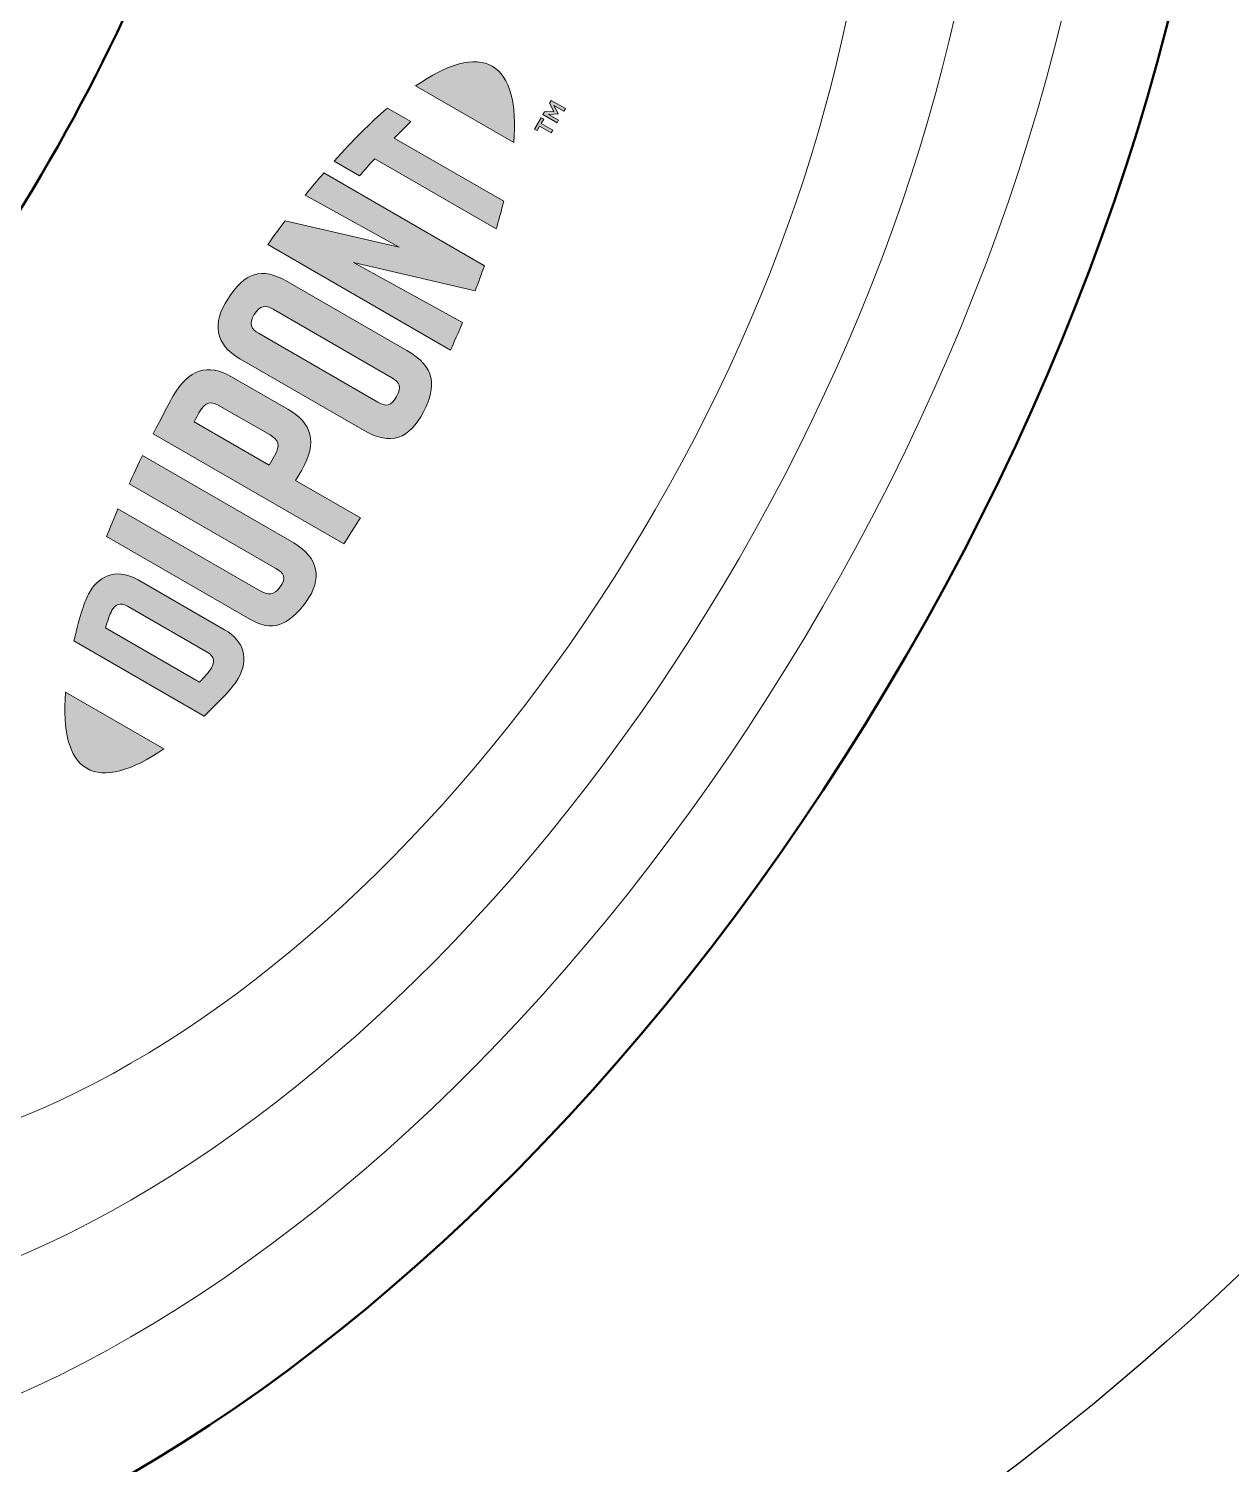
# Model space of a CAD drawing. Header units: inches. Extents: x -20.8 to 74.7, y -53.7 to 19.1.
# Drawn here: x 16.194 to 16.66, y 10.132 to 10.688 of the extents above; entities that cross this region are included whole.
import ezdxf

# ---------------------------------------------------------------- set-up
doc = ezdxf.new("R2010")
doc.units = ezdxf.units.IN
doc.header["$MEASUREMENT"] = 0
for name, color, linetype, lineweight in [('G-ANNO-TTLB', 7, 'Continuous', 0), ('LOGOS', 7, 'Continuous', 0), ('TYVEK', 7, 'Continuous', 0)]:
    doc.layers.add(name, color=color, linetype=linetype, lineweight=lineweight)

# ---------------------------------------------------------------- blocks, each defined once
blk = doc.blocks.new('Block_761')
at = {"layer": 'LOGOS', "true_color": 0x15497e, "transparency": 33554687}
h = blk.add_hatch(color=156, dxfattribs=at)
h.dxf.hatch_style = 2
edge = h.paths.add_edge_path()
edge.add_spline(control_points=[(16.37354, 10.67323), (16.38051, 10.6692), (16.38312, 10.65867), (16.38191, 10.64365), (16.38191, 10.64365), (16.34389, 10.6656), (16.34389, 10.6656), (16.35626, 10.67418), (16.36664, 10.67721), (16.37354, 10.67323)], knot_values=[0, 0, 0, 0, 1, 1, 1, 2, 2, 2, 3, 3, 3, 3], degree=3, periodic=0)
h = blk.add_hatch(color=156, dxfattribs=at)
h.dxf.hatch_style = 2
edge = h.paths.add_edge_path()
edge.add_spline(control_points=[(16.32219, 10.63075), (16.32413, 10.63305), (16.3261, 10.63528), (16.32806, 10.63743), (16.32806, 10.63743), (16.37514, 10.61025), (16.37514, 10.61025), (16.37592, 10.61282), (16.37725, 10.61767), (16.37804, 10.62096), (16.37804, 10.62096), (16.33564, 10.64543), (16.33564, 10.64543), (16.3379, 10.64772), (16.34006, 10.64986), (16.34207, 10.6518), (16.34207, 10.6518), (16.33299, 10.65704), (16.33299, 10.65704), (16.3262, 10.65119), (16.31957, 10.64452), (16.31234, 10.63643), (16.31234, 10.63643), (16.32219, 10.63075), (16.32219, 10.63075)], knot_values=[0, 0, 0, 0, 1, 1, 1, 2, 2, 2, 3, 3, 3, 4, 4, 4, 5, 5, 5, 6, 6, 6, 7, 7, 7, 8, 8, 8, 8], degree=3, periodic=0)
h = blk.add_hatch(color=156, dxfattribs=at)
h.dxf.hatch_style = 2
edge = h.paths.add_edge_path()
edge.add_spline(control_points=[(16.39324, 10.6545), (16.39324, 10.6545), (16.39388, 10.65562), (16.39388, 10.65562), (16.39388, 10.65562), (16.39743, 10.65578), (16.39743, 10.65578), (16.39743, 10.65578), (16.39579, 10.65893), (16.39579, 10.65893), (16.39579, 10.65893), (16.39642, 10.66001), (16.39642, 10.66001), (16.39642, 10.66001), (16.4019, 10.65685), (16.4019, 10.65685), (16.4019, 10.65685), (16.40131, 10.65584), (16.40131, 10.65584), (16.40131, 10.65584), (16.39742, 10.65809), (16.39742, 10.65809), (16.39742, 10.65809), (16.39906, 10.65489), (16.39906, 10.65489), (16.39906, 10.65489), (16.399, 10.65478), (16.399, 10.65478), (16.399, 10.65478), (16.3954, 10.6546), (16.3954, 10.6546), (16.3954, 10.6546), (16.3993, 10.65235), (16.3993, 10.65235), (16.3993, 10.65235), (16.39871, 10.65134), (16.39871, 10.65134), (16.39871, 10.65134), (16.39324, 10.6545), (16.39324, 10.6545)], knot_values=[0, 0, 0, 0, 1, 1, 1, 2, 2, 2, 3, 3, 3, 4, 4, 4, 5, 5, 5, 6, 6, 6, 7, 7, 7, 8, 8, 8, 9, 9, 9, 10, 10, 10, 11, 11, 11, 12, 12, 12, 13, 13, 13, 13], degree=3, periodic=0)
edge = h.paths.add_edge_path()
edge.add_spline(control_points=[(16.39194, 10.65003), (16.39194, 10.65003), (16.39096, 10.64834), (16.39096, 10.64834), (16.39096, 10.64834), (16.39, 10.6489), (16.39, 10.6489), (16.39, 10.6489), (16.39256, 10.65333), (16.39256, 10.65333), (16.39256, 10.65333), (16.39352, 10.65277), (16.39352, 10.65277), (16.39352, 10.65277), (16.39254, 10.65108), (16.39254, 10.65108), (16.39254, 10.65108), (16.39706, 10.64847), (16.39706, 10.64847), (16.39706, 10.64847), (16.39646, 10.64742), (16.39646, 10.64742), (16.39646, 10.64742), (16.39194, 10.65003), (16.39194, 10.65003)], knot_values=[0, 0, 0, 0, 1, 1, 1, 2, 2, 2, 3, 3, 3, 4, 4, 4, 5, 5, 5, 6, 6, 6, 7, 7, 7, 8, 8, 8, 8], degree=3, periodic=0)
h = blk.add_hatch(color=156, dxfattribs=at)
h.dxf.hatch_style = 2
edge = h.paths.add_edge_path()
edge.add_spline(control_points=[(16.33756, 10.60323), (16.33756, 10.60323), (16.29341, 10.61339), (16.29341, 10.61339), (16.2912, 10.6105), (16.28859, 10.60696), (16.28664, 10.6042), (16.28664, 10.6042), (16.35744, 10.56333), (16.35744, 10.56333), (16.35843, 10.56549), (16.36086, 10.57106), (16.36207, 10.57395), (16.36207, 10.57395), (16.31987, 10.59722), (16.31987, 10.59722), (16.31987, 10.59722), (16.36699, 10.58624), (16.36699, 10.58624), (16.36808, 10.58907), (16.3696, 10.59323), (16.37056, 10.59598), (16.37056, 10.59598), (16.30835, 10.6319), (16.30835, 10.6319), (16.30634, 10.6296), (16.30283, 10.62536), (16.30117, 10.62329), (16.30117, 10.62329), (16.33756, 10.60323), (16.33756, 10.60323)], knot_values=[0, 0, 0, 0, 1, 1, 1, 2, 2, 2, 3, 3, 3, 4, 4, 4, 5, 5, 5, 6, 6, 6, 7, 7, 7, 8, 8, 8, 9, 9, 9, 10, 10, 10, 10], degree=3, periodic=0)
h = blk.add_hatch(color=156, dxfattribs=at)
h.dxf.hatch_style = 2
edge = h.paths.add_edge_path()
edge.add_spline(control_points=[(16.33471, 10.55256), (16.33762, 10.55088), (16.33857, 10.54903), (16.33656, 10.5453), (16.33449, 10.54146), (16.33228, 10.54137), (16.32925, 10.54312), (16.32925, 10.54312), (16.28326, 10.56967), (16.28326, 10.56967), (16.28023, 10.57142), (16.27915, 10.57341), (16.28144, 10.57712), (16.28367, 10.58073), (16.28579, 10.5808), (16.28871, 10.57912), (16.28871, 10.57912), (16.33471, 10.55256), (16.33471, 10.55256)], knot_values=[0, 0, 0, 0, 1, 1, 1, 2, 2, 2, 3, 3, 3, 4, 4, 4, 5, 5, 5, 6, 6, 6, 6], degree=3, periodic=0)
edge = h.paths.add_edge_path()
edge.add_spline(control_points=[(16.27113, 10.58308), (16.26512, 10.57374), (16.26606, 10.56557), (16.27578, 10.55996), (16.27578, 10.55996), (16.32404, 10.53209), (16.32404, 10.53209), (16.33429, 10.52617), (16.34151, 10.52892), (16.34692, 10.53932), (16.35222, 10.5495), (16.35144, 10.55686), (16.34054, 10.56316), (16.34054, 10.56316), (16.29446, 10.58976), (16.29446, 10.58976), (16.28407, 10.59576), (16.27766, 10.59321), (16.27113, 10.58308)], knot_values=[0, 0, 0, 0, 1, 1, 1, 2, 2, 2, 3, 3, 3, 4, 4, 4, 5, 5, 5, 6, 6, 6, 6], degree=3, periodic=0)
h = blk.add_hatch(color=156, dxfattribs=at)
h.dxf.hatch_style = 2
edge = h.paths.add_edge_path()
edge.add_spline(control_points=[(16.28756, 10.53041), (16.29074, 10.52858), (16.2917, 10.52654), (16.28928, 10.52232), (16.28928, 10.52232), (16.28719, 10.51868), (16.28719, 10.51868), (16.28719, 10.51868), (16.25808, 10.53549), (16.25808, 10.53549), (16.25893, 10.53716), (16.2594, 10.53803), (16.25996, 10.539), (16.2626, 10.54356), (16.26487, 10.54351), (16.26811, 10.54164), (16.26811, 10.54164), (16.28756, 10.53041), (16.28756, 10.53041)], knot_values=[0, 0, 0, 0, 1, 1, 1, 2, 2, 2, 3, 3, 3, 4, 4, 4, 5, 5, 5, 6, 6, 6, 6], degree=3, periodic=0)
edge = h.paths.add_edge_path()
edge.add_spline(control_points=[(16.25002, 10.54555), (16.24897, 10.54375), (16.24541, 10.53705), (16.24227, 10.5308), (16.24227, 10.5308), (16.31605, 10.4882), (16.31605, 10.4882), (16.31735, 10.49019), (16.32074, 10.49542), (16.3225, 10.49829), (16.3225, 10.49829), (16.29745, 10.51276), (16.29745, 10.51276), (16.29745, 10.51276), (16.29978, 10.51682), (16.29978, 10.51682), (16.30602, 10.5277), (16.30375, 10.53502), (16.29438, 10.54043), (16.29438, 10.54043), (16.27264, 10.55299), (16.27264, 10.55299), (16.26347, 10.55828), (16.25596, 10.55585), (16.25002, 10.54555)], knot_values=[0, 0, 0, 0, 1, 1, 1, 2, 2, 2, 3, 3, 3, 4, 4, 4, 5, 5, 5, 6, 6, 6, 7, 7, 7, 8, 8, 8, 8], degree=3, periodic=0)
h = blk.add_hatch(color=156, dxfattribs=at)
h.dxf.hatch_style = 2
edge = h.paths.add_edge_path()
edge.add_spline(control_points=[(16.28983, 10.47873), (16.29275, 10.47704), (16.29401, 10.47497), (16.29147, 10.47159), (16.28897, 10.46827), (16.28691, 10.46818), (16.28345, 10.47017), (16.28345, 10.47017), (16.22864, 10.50182), (16.22864, 10.50182), (16.22753, 10.4993), (16.22521, 10.49358), (16.22422, 10.49113), (16.22422, 10.49113), (16.27966, 10.45912), (16.27966, 10.45912), (16.28852, 10.45401), (16.29444, 10.45632), (16.30148, 10.46581), (16.30792, 10.4745), (16.3065, 10.48292), (16.29668, 10.48859), (16.29668, 10.48859), (16.23811, 10.52241), (16.23811, 10.52241), (16.23709, 10.5204), (16.23395, 10.51372), (16.23299, 10.51155), (16.23299, 10.51155), (16.28983, 10.47873), (16.28983, 10.47873)], knot_values=[0, 0, 0, 0, 1, 1, 1, 2, 2, 2, 3, 3, 3, 4, 4, 4, 5, 5, 5, 6, 6, 6, 7, 7, 7, 8, 8, 8, 9, 9, 9, 10, 10, 10, 10], degree=3, periodic=0)
h = blk.add_hatch(color=156, dxfattribs=at)
h.dxf.hatch_style = 2
edge = h.paths.add_edge_path()
edge.add_spline(control_points=[(16.26323, 10.4463), (16.26615, 10.44461), (16.26611, 10.4423), (16.2649, 10.44021), (16.26396, 10.43858), (16.26192, 10.43641), (16.26017, 10.43468), (16.26017, 10.43468), (16.22383, 10.45566), (16.22383, 10.45566), (16.22448, 10.45802), (16.22534, 10.46088), (16.22628, 10.46251), (16.22749, 10.4646), (16.22947, 10.46579), (16.23238, 10.46411), (16.23238, 10.46411), (16.26323, 10.4463), (16.26323, 10.4463)], knot_values=[0, 0, 0, 0, 1, 1, 1, 2, 2, 2, 3, 3, 3, 4, 4, 4, 5, 5, 5, 6, 6, 6, 6], degree=3, periodic=0)
edge = h.paths.add_edge_path()
edge.add_spline(control_points=[(16.21757, 10.46936), (16.21567, 10.46607), (16.2139, 10.46076), (16.21159, 10.45063), (16.21159, 10.45063), (16.26196, 10.42155), (16.26196, 10.42155), (16.26861, 10.42779), (16.27329, 10.4328), (16.27519, 10.4361), (16.27957, 10.44368), (16.2774, 10.45064), (16.26995, 10.45494), (16.26995, 10.45494), (16.23651, 10.47425), (16.23651, 10.47425), (16.22906, 10.47855), (16.22195, 10.47695), (16.21757, 10.46936)], knot_values=[0, 0, 0, 0, 1, 1, 1, 2, 2, 2, 3, 3, 3, 4, 4, 4, 5, 5, 5, 6, 6, 6, 6], degree=3, periodic=0)
h = blk.add_hatch(color=156, dxfattribs=at)
h.dxf.hatch_style = 2
edge = h.paths.add_edge_path()
edge.add_spline(control_points=[(16.21655, 10.4013), (16.22351, 10.39728), (16.23393, 10.40027), (16.24633, 10.40883), (16.24633, 10.40883), (16.20833, 10.43077), (16.20833, 10.43077), (16.20707, 10.41578), (16.20965, 10.40528), (16.21655, 10.4013)], knot_values=[0, 0, 0, 0, 1, 1, 1, 2, 2, 2, 3, 3, 3, 3], degree=3, periodic=0)
at = {"layer": 'LOGOS'}
for points, knots in [([(16.37354, 10.67323), (16.38051, 10.6692), (16.38312, 10.65867), (16.38191, 10.64365), (16.38191, 10.64365), (16.34389, 10.6656), (16.34389, 10.6656), (16.35626, 10.67418), (16.36664, 10.67721), (16.37354, 10.67323)], [0, 0, 0, 0, 1, 1, 1, 2, 2, 2, 3, 3, 3, 3]), ([(16.32219, 10.63075), (16.32413, 10.63305), (16.3261, 10.63528), (16.32806, 10.63743), (16.32806, 10.63743), (16.37514, 10.61025), (16.37514, 10.61025), (16.37592, 10.61282), (16.37725, 10.61767), (16.37804, 10.62096), (16.37804, 10.62096), (16.33564, 10.64543), (16.33564, 10.64543), (16.3379, 10.64772), (16.34006, 10.64986), (16.34207, 10.6518), (16.34207, 10.6518), (16.33299, 10.65704), (16.33299, 10.65704), (16.3262, 10.65119), (16.31957, 10.64452), (16.31234, 10.63643), (16.31234, 10.63643), (16.32219, 10.63075), (16.32219, 10.63075)], [0, 0, 0, 0, 1, 1, 1, 2, 2, 2, 3, 3, 3, 4, 4, 4, 5, 5, 5, 6, 6, 6, 7, 7, 7, 8, 8, 8, 8]), ([(16.39324, 10.6545), (16.39324, 10.6545), (16.39388, 10.65562), (16.39388, 10.65562), (16.39388, 10.65562), (16.39743, 10.65578), (16.39743, 10.65578), (16.39743, 10.65578), (16.39579, 10.65893), (16.39579, 10.65893), (16.39579, 10.65893), (16.39642, 10.66001), (16.39642, 10.66001), (16.39642, 10.66001), (16.4019, 10.65685), (16.4019, 10.65685), (16.4019, 10.65685), (16.40131, 10.65584), (16.40131, 10.65584), (16.40131, 10.65584), (16.39742, 10.65809), (16.39742, 10.65809), (16.39742, 10.65809), (16.39906, 10.65489), (16.39906, 10.65489), (16.39906, 10.65489), (16.399, 10.65478), (16.399, 10.65478), (16.399, 10.65478), (16.3954, 10.6546), (16.3954, 10.6546), (16.3954, 10.6546), (16.3993, 10.65235), (16.3993, 10.65235), (16.3993, 10.65235), (16.39871, 10.65134), (16.39871, 10.65134), (16.39871, 10.65134), (16.39324, 10.6545), (16.39324, 10.6545)], [0, 0, 0, 0, 1, 1, 1, 2, 2, 2, 3, 3, 3, 4, 4, 4, 5, 5, 5, 6, 6, 6, 7, 7, 7, 8, 8, 8, 9, 9, 9, 10, 10, 10, 11, 11, 11, 12, 12, 12, 13, 13, 13, 13]), ([(16.39194, 10.65003), (16.39194, 10.65003), (16.39096, 10.64834), (16.39096, 10.64834), (16.39096, 10.64834), (16.39, 10.6489), (16.39, 10.6489), (16.39, 10.6489), (16.39256, 10.65333), (16.39256, 10.65333), (16.39256, 10.65333), (16.39352, 10.65277), (16.39352, 10.65277), (16.39352, 10.65277), (16.39254, 10.65108), (16.39254, 10.65108), (16.39254, 10.65108), (16.39706, 10.64847), (16.39706, 10.64847), (16.39706, 10.64847), (16.39646, 10.64742), (16.39646, 10.64742), (16.39646, 10.64742), (16.39194, 10.65003), (16.39194, 10.65003)], [0, 0, 0, 0, 1, 1, 1, 2, 2, 2, 3, 3, 3, 4, 4, 4, 5, 5, 5, 6, 6, 6, 7, 7, 7, 8, 8, 8, 8]), ([(16.33756, 10.60323), (16.33756, 10.60323), (16.29341, 10.61339), (16.29341, 10.61339), (16.2912, 10.6105), (16.28859, 10.60696), (16.28664, 10.6042), (16.28664, 10.6042), (16.35744, 10.56333), (16.35744, 10.56333), (16.35843, 10.56549), (16.36086, 10.57106), (16.36207, 10.57395), (16.36207, 10.57395), (16.31987, 10.59722), (16.31987, 10.59722), (16.31987, 10.59722), (16.36699, 10.58624), (16.36699, 10.58624), (16.36808, 10.58907), (16.3696, 10.59323), (16.37056, 10.59598), (16.37056, 10.59598), (16.30835, 10.6319), (16.30835, 10.6319), (16.30634, 10.6296), (16.30283, 10.62536), (16.30117, 10.62329), (16.30117, 10.62329), (16.33756, 10.60323), (16.33756, 10.60323)], [0, 0, 0, 0, 1, 1, 1, 2, 2, 2, 3, 3, 3, 4, 4, 4, 5, 5, 5, 6, 6, 6, 7, 7, 7, 8, 8, 8, 9, 9, 9, 10, 10, 10, 10]), ([(16.27113, 10.58308), (16.26512, 10.57374), (16.26606, 10.56557), (16.27578, 10.55996), (16.27578, 10.55996), (16.32404, 10.53209), (16.32404, 10.53209), (16.33429, 10.52617), (16.34151, 10.52892), (16.34692, 10.53932), (16.35222, 10.5495), (16.35144, 10.55686), (16.34054, 10.56316), (16.34054, 10.56316), (16.29446, 10.58976), (16.29446, 10.58976), (16.28407, 10.59576), (16.27766, 10.59321), (16.27113, 10.58308)], [0, 0, 0, 0, 1, 1, 1, 2, 2, 2, 3, 3, 3, 4, 4, 4, 5, 5, 5, 6, 6, 6, 6]), ([(16.33471, 10.55256), (16.33762, 10.55088), (16.33857, 10.54903), (16.33656, 10.5453), (16.33449, 10.54146), (16.33228, 10.54137), (16.32925, 10.54312), (16.32925, 10.54312), (16.28326, 10.56967), (16.28326, 10.56967), (16.28023, 10.57142), (16.27915, 10.57341), (16.28144, 10.57712), (16.28367, 10.58073), (16.28579, 10.5808), (16.28871, 10.57912), (16.28871, 10.57912), (16.33471, 10.55256), (16.33471, 10.55256)], [0, 0, 0, 0, 1, 1, 1, 2, 2, 2, 3, 3, 3, 4, 4, 4, 5, 5, 5, 6, 6, 6, 6]), ([(16.25002, 10.54555), (16.24897, 10.54375), (16.24541, 10.53705), (16.24227, 10.5308), (16.24227, 10.5308), (16.31605, 10.4882), (16.31605, 10.4882), (16.31735, 10.49019), (16.32074, 10.49542), (16.3225, 10.49829), (16.3225, 10.49829), (16.29745, 10.51276), (16.29745, 10.51276), (16.29745, 10.51276), (16.29978, 10.51682), (16.29978, 10.51682), (16.30602, 10.5277), (16.30375, 10.53502), (16.29438, 10.54043), (16.29438, 10.54043), (16.27264, 10.55299), (16.27264, 10.55299), (16.26347, 10.55828), (16.25596, 10.55585), (16.25002, 10.54555)], [0, 0, 0, 0, 1, 1, 1, 2, 2, 2, 3, 3, 3, 4, 4, 4, 5, 5, 5, 6, 6, 6, 7, 7, 7, 8, 8, 8, 8]), ([(16.28756, 10.53041), (16.29074, 10.52858), (16.2917, 10.52654), (16.28928, 10.52232), (16.28928, 10.52232), (16.28719, 10.51868), (16.28719, 10.51868), (16.28719, 10.51868), (16.25808, 10.53549), (16.25808, 10.53549), (16.25893, 10.53716), (16.2594, 10.53803), (16.25996, 10.539), (16.2626, 10.54356), (16.26487, 10.54351), (16.26811, 10.54164), (16.26811, 10.54164), (16.28756, 10.53041), (16.28756, 10.53041)], [0, 0, 0, 0, 1, 1, 1, 2, 2, 2, 3, 3, 3, 4, 4, 4, 5, 5, 5, 6, 6, 6, 6]), ([(16.28983, 10.47873), (16.29275, 10.47704), (16.29401, 10.47497), (16.29147, 10.47159), (16.28897, 10.46827), (16.28691, 10.46818), (16.28345, 10.47017), (16.28345, 10.47017), (16.22864, 10.50182), (16.22864, 10.50182), (16.22753, 10.4993), (16.22521, 10.49358), (16.22422, 10.49113), (16.22422, 10.49113), (16.27966, 10.45912), (16.27966, 10.45912), (16.28852, 10.45401), (16.29444, 10.45632), (16.30148, 10.46581), (16.30792, 10.4745), (16.3065, 10.48292), (16.29668, 10.48859), (16.29668, 10.48859), (16.23811, 10.52241), (16.23811, 10.52241), (16.23709, 10.5204), (16.23395, 10.51372), (16.23299, 10.51155), (16.23299, 10.51155), (16.28983, 10.47873), (16.28983, 10.47873)], [0, 0, 0, 0, 1, 1, 1, 2, 2, 2, 3, 3, 3, 4, 4, 4, 5, 5, 5, 6, 6, 6, 7, 7, 7, 8, 8, 8, 9, 9, 9, 10, 10, 10, 10]), ([(16.21757, 10.46936), (16.21567, 10.46607), (16.2139, 10.46076), (16.21159, 10.45063), (16.21159, 10.45063), (16.26196, 10.42155), (16.26196, 10.42155), (16.26861, 10.42779), (16.27329, 10.4328), (16.27519, 10.4361), (16.27957, 10.44368), (16.2774, 10.45064), (16.26995, 10.45494), (16.26995, 10.45494), (16.23651, 10.47425), (16.23651, 10.47425), (16.22906, 10.47855), (16.22195, 10.47695), (16.21757, 10.46936)], [0, 0, 0, 0, 1, 1, 1, 2, 2, 2, 3, 3, 3, 4, 4, 4, 5, 5, 5, 6, 6, 6, 6]), ([(16.26323, 10.4463), (16.26615, 10.44461), (16.26611, 10.4423), (16.2649, 10.44021), (16.26396, 10.43858), (16.26192, 10.43641), (16.26017, 10.43468), (16.26017, 10.43468), (16.22383, 10.45566), (16.22383, 10.45566), (16.22448, 10.45802), (16.22534, 10.46088), (16.22628, 10.46251), (16.22749, 10.4646), (16.22947, 10.46579), (16.23238, 10.46411), (16.23238, 10.46411), (16.26323, 10.4463), (16.26323, 10.4463)], [0, 0, 0, 0, 1, 1, 1, 2, 2, 2, 3, 3, 3, 4, 4, 4, 5, 5, 5, 6, 6, 6, 6]), ([(16.21655, 10.4013), (16.22351, 10.39728), (16.23393, 10.40027), (16.24633, 10.40883), (16.24633, 10.40883), (16.20833, 10.43077), (16.20833, 10.43077), (16.20707, 10.41578), (16.20965, 10.40528), (16.21655, 10.4013)], [0, 0, 0, 0, 1, 1, 1, 2, 2, 2, 3, 3, 3, 3])]:
    blk.add_open_spline(points, degree=3, knots=knots, dxfattribs=at)
blk = doc.blocks.new('Block_750')
at = {"layer": 'LOGOS', "color": 250, "lineweight": 50, "true_color": 0x231f20}
for points, knots in [([(15.93306, 10.09819), (16.09905, 10.00231), (16.36802, 10.15772), (16.53408, 10.44514), (16.69993, 10.73256), (16.7, 11.0433), (16.53401, 11.13918), (16.53401, 11.13918), (16.20913, 11.32675), (16.20913, 11.32675), (16.04321, 11.42249), (15.7741, 11.26709), (15.60818, 10.97973), (15.44219, 10.69231), (15.44219, 10.38164), (15.60818, 10.28576), (15.60818, 10.28576), (15.93306, 10.09819), (15.93306, 10.09819)], [0, 0, 0, 0, 1, 1, 1, 2, 2, 2, 3, 3, 3, 4, 4, 4, 5, 5, 5, 6, 6, 6, 6]), ([(16.43667, 10.9704), (16.32451, 11.03509), (16.14264, 10.93009), (16.03054, 10.7359), (15.91837, 10.54171), (15.91837, 10.33172), (16.03054, 10.26689)], [0, 0, 0, 0, 1, 1, 1, 2, 2, 2, 2]), ([(15.95792, 10.40204), (16.04446, 10.43762), (16.1356, 10.52145), (16.20217, 10.63675), (16.26943, 10.75324), (16.29637, 10.87529), (16.28293, 10.96845)], [0, 0, 0, 0, 1, 1, 1, 2, 2, 2, 2])]:
    blk.add_open_spline(points, degree=3, knots=knots, dxfattribs=at)
at = {"layer": 'LOGOS', "color": 250, "lineweight": 20, "true_color": 0x231f20}
for points, knots in [([(16.53401, 11.13918), (16.36809, 11.23485), (16.09898, 11.07951), (15.93306, 10.79216), (15.76714, 10.50474), (15.76714, 10.19399), (15.93306, 10.09819)], [0, 0, 0, 0, 1, 1, 1, 2, 2, 2, 2]), ([(16.50157, 11.08278), (16.35361, 11.16828), (16.1136, 11.02973), (15.96558, 10.77336), (15.81762, 10.51699), (15.81762, 10.23988), (15.96558, 10.15438), (16.1136, 10.06901), (16.35361, 10.20757), (16.50163, 10.46394), (16.64966, 10.72023), (16.64966, 10.99735), (16.50157, 11.08278)], [0, 0, 0, 0, 1, 1, 1, 2, 2, 2, 3, 3, 3, 4, 4, 4, 4]), ([(16.46919, 11.02666), (16.33912, 11.10172), (16.12815, 10.97987), (15.99802, 10.75463), (15.86803, 10.52939), (15.86803, 10.28576), (15.99809, 10.21064), (16.12815, 10.13558), (16.33906, 10.25735), (16.46919, 10.4826), (16.59918, 10.70791), (16.59925, 10.95153), (16.46919, 11.02666)], [0, 0, 0, 0, 1, 1, 1, 2, 2, 2, 3, 3, 3, 4, 4, 4, 4]), ([(16.03054, 10.26689), (16.14271, 10.20214), (16.32457, 10.30714), (16.43674, 10.5014), (16.54884, 10.69566), (16.54884, 10.90565), (16.43667, 10.9704)], [0, 0, 0, 0, 1, 1, 1, 2, 2, 2, 2])]:
    blk.add_open_spline(points, degree=3, knots=knots, dxfattribs=at)
at = {"layer": 'LOGOS'}
blk.add_blockref('Block_761', (0, 0), dxfattribs=at)

msp = doc.modelspace()

# ---------------------------------------------------------------- hatches: boundary and pattern name
at = {"layer": 'G-ANNO-TTLB', "true_color": 0xb9529f, "transparency": 33554687}
h = msp.add_hatch(color=233, dxfattribs=at)
edge = h.paths.add_edge_path()
edge.add_spline(control_points=[(20.03424, -15.13455), (20.03424, -15.13455), (-20.6658, -15.13455), (-20.6658, -15.13455), (-20.6658, -15.13455), (-20.6658, 19.00075), (-20.6658, 19.00075), (-20.6658, 19.00075), (20.03424, 19.00075), (20.03424, 19.00075), (20.03424, 19.00075), (20.03424, -15.13455), (20.03424, -15.13455)], knot_values=[0, 0, 0, 0, 1, 1, 1, 2, 2, 2, 3, 3, 3, 4, 4, 4, 4], degree=3, periodic=0)
edge = h.paths.add_edge_path()
edge.add_spline(control_points=[(-20.54076, 18.87571), (-20.54076, 18.87571), (-20.54076, -15.00951), (-20.54076, -15.00951), (-20.54076, -15.00951), (19.9092, -15.00951), (19.9092, -15.00951), (19.9092, -15.00951), (19.9092, 18.87571), (19.9092, 18.87571), (19.9092, 18.87571), (-20.54076, 18.87571), (-20.54076, 18.87571)], knot_values=[0, 0, 0, 0, 1, 1, 1, 2, 2, 2, 3, 3, 3, 4, 4, 4, 4], degree=3, periodic=0)
edge.add_line((-20.54076, 18.87571), (-20.54076, 18.87571))

# ---------------------------------------------------------------- linework, layer by layer
at = {"layer": 'G-ANNO-TTLB'}
for points in [[(20.03424, -15.13455), (20.03424, -15.13455), (-20.6658, -15.13455), (-20.6658, -15.13455), (-20.6658, -15.13455), (-20.6658, 19.00075), (-20.6658, 19.00075), (-20.6658, 19.00075), (20.03424, 19.00075), (20.03424, 19.00075), (20.03424, 19.00075), (20.03424, -15.13455), (20.03424, -15.13455)], [(-20.54076, 18.87571), (-20.54076, 18.87571), (-20.54076, -15.00951), (-20.54076, -15.00951), (-20.54076, -15.00951), (19.9092, -15.00951), (19.9092, -15.00951), (19.9092, -15.00951), (19.9092, 18.87571), (19.9092, 18.87571), (19.9092, 18.87571), (-20.54076, 18.87571), (-20.54076, 18.87571)]]:
    msp.add_open_spline(points, degree=3, knots=[0, 0, 0, 0, 1, 1, 1, 2, 2, 2, 3, 3, 3, 4, 4, 4, 4], dxfattribs=at)
at = {"layer": 'TYVEK', "color": 18, "lineweight": 25, "true_color": 0x000000}
msp.add_circle((15.95057, 10.95124), 1.03149, dxfattribs=at)

# ---------------------------------------------------------------- block references
at = {"layer": 'LOGOS'}
msp.add_blockref('Block_750', (0, 0), dxfattribs=at)

doc.saveas('drawing.dxf')
